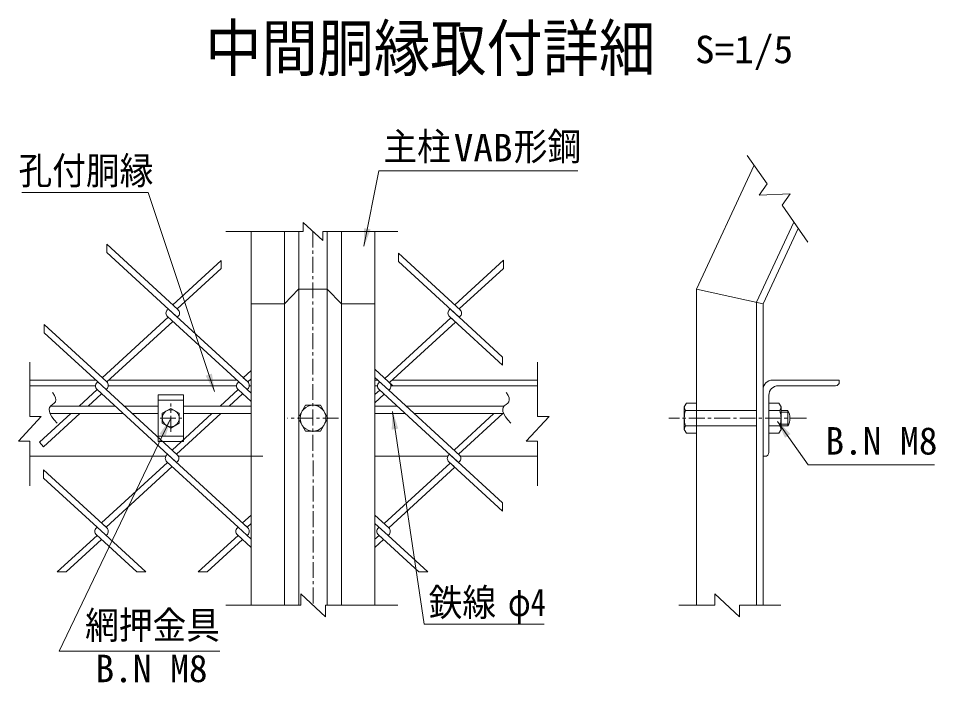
# Model space of a CAD drawing. Units: millimetres, scale not verified, with parts at other scales. Extents: x -4455 to 4455, y -3150 to 3150.
# Drawn here: x 1538 to 2982, y 537 to 1582 of the extents above; entities that cross this region are included whole.
import ezdxf
from ezdxf.enums import TextEntityAlignment as Align

# ---------------------------------------------------------------- set-up
doc = ezdxf.new("R2010")
doc.units = ezdxf.units.MM
doc.header["$LTSCALE"] = 20
doc.linetypes.add('DASHED', pattern=[7.5, 6, -1.5])
doc.linetypes.add('USER1', pattern=[2, 1.25, -0.25, 0.25, -0.25])
doc.layers.add('0-3_7詳細', color=7, linetype='Continuous', lineweight=18)
doc.styles.add('ＭＳ ゴシック', font='')
doc.styles.get('ＭＳ ゴシック').set_extended_font_data('MS Gothic')

msp = doc.modelspace()

# ---------------------------------------------------------------- linework, layer by layer
at = {"layer": '0-3_7詳細', "color": 4}
for p, q in [((2685.43, 1366.39), (2716.76, 1321.64)), ((2704.17, 1303.66), (2716.76, 1321.64)), ((2704.17, 1303.66), (2753.01, 1305.83)), ((2740.42, 1287.85), (2753.01, 1305.83)), ((2740.42, 1287.85), (2781.07, 1229.8)), ((2017.12, 1232.4), (1986.28, 1260.6)), ((1986.28, 1246.5), (1986.28, 1260.6)), ((1986.28, 1246.5), (1864.69, 1246.5)), ((2017.12, 1246.5), (2135.21, 1246.5)), ((2017.12, 1246.5), (2017.12, 1232.4)), ((1555.81, 955.28), (1555.81, 1040.86)), ((2355.49, 955.28), (2355.49, 1040.86)), ((1573.81, 955.28), (1537.81, 916.51)), ((1555.81, 955.28), (1573.81, 955.28)), ((1555.81, 916.51), (1537.81, 916.51)), ((1555.81, 916.51), (1555.81, 846.32)), ((2355.49, 916.51), (2337.49, 916.51)), ((2355.49, 916.51), (2355.49, 846.32)), ((2021.27, 640.41), (1982.49, 676.41)), ((1982.49, 658.41), (1982.49, 676.41)), ((2634.44, 658.41), (2634.44, 676.41)), ((2673.21, 640.41), (2634.44, 676.41)), ((1982.49, 658.41), (1864.69, 658.41)), ((2021.27, 658.41), (2135.21, 658.41)), ((2021.27, 658.41), (2021.27, 640.41)), ((2634.44, 658.41), (2577.87, 658.41)), ((2673.21, 658.41), (2738.48, 658.41)), ((2673.21, 658.41), (2673.21, 640.41))]:
    msp.add_line(p, q, dxfattribs=at)
at = {"layer": '0-3_7詳細'}
for p, q in [((2605.64, 1156.12), (2696.39, 1350.74)), ((2700.14, 1135.17), (2758.98, 1261.35)), ((1904.38, 1246.5), (1904.38, 1221.52)), ((1956.88, 1246.5), (1956.88, 1132.84)), ((1979.38, 1246.5), (1979.38, 1104.71)), ((2024.38, 1246.5), (2024.38, 1104.71)), ((2046.88, 1246.5), (2046.88, 1132.84)), ((2099.38, 1246.5), (2099.38, 787.3)), ((2710.64, 1132.84), (2765.93, 1251.42)), ((1904.38, 1221.52), (1904.38, 892.84)), ((1956.88, 1160.39), (1956.88, 1075.96)), ((1956.88, 1132.84), (1979.23, 1156.12)), ((1979.23, 1156.12), (2024.23, 1156.12)), ((2003.44, 1156.12), (2024.38, 1156.12)), ((2024.23, 1156.12), (2046.88, 1132.84)), ((2046.88, 1156.47), (2046.88, 1077.92)), ((2605.64, 1156.12), (2605.64, 658.41)), ((2710.64, 1132.84), (2605.64, 1156.12)), ((1904.38, 1132.84), (1956.88, 1132.84)), ((1956.88, 1132.84), (1956.88, 1012.84)), ((1979.38, 1139.77), (1979.38, 1096.58)), ((2024.38, 1135.85), (2024.38, 1098.54)), ((2046.88, 1132.84), (2046.88, 1012.84)), ((2046.88, 1132.84), (2099.38, 1132.84)), ((2700.14, 1135.17), (2700.14, 658.41)), ((2710.64, 1132.84), (2710.64, 658.41)), ((1979.38, 1104.71), (1979.38, 954.61)), ((2024.38, 1104.71), (2024.38, 954.61)), ((1555.81, 1012.84), (1659.63, 1012.84)), ((1680.18, 1012.84), (1881.66, 1012.84)), ((1881.66, 1012.84), (1866.88, 1012.84)), ((1902.21, 1012.84), (1904.38, 1012.84)), ((1904.38, 1012.84), (1902.21, 1012.84)), ((1904.38, 1014.83), (1904.38, 1012.84)), ((1956.88, 1012.84), (1956.88, 658.41)), ((2046.88, 1012.84), (2046.88, 658.41)), ((2099.38, 1016.79), (2099.38, 1012.84)), ((2099.38, 1012.84), (2103.69, 1012.84)), ((2103.69, 1012.84), (2099.38, 1012.84)), ((2136.88, 1012.84), (2126.38, 1012.84)), ((2126.38, 1012.84), (2355.49, 1012.84)), ((2725.64, 1012.84), (2830.64, 1012.84)), ((2830.64, 1012.84), (2830.64, 1009.84)), ((1555.81, 1003.84), (1659.31, 1003.84)), ((1679.42, 1003.84), (1881.34, 1003.84)), ((1901.45, 1003.84), (1904.38, 1003.84)), ((2099.38, 1003.84), (2103.37, 1003.84)), ((2124.56, 1003.84), (2355.49, 1003.84)), ((2710.64, 892.84), (2710.64, 997.84)), ((2734.64, 1003.84), (2824.64, 1003.84)), ((1797.73, 989.39), (1757.86, 989.39)), ((1757.86, 989.39), (1757.86, 916.3)), ((1797.73, 989.39), (1797.73, 916.3)), ((2719.64, 898.84), (2719.64, 988.84)), ((1588.53, 972.02), (1689.98, 972.02)), ((1704.19, 972.02), (1757.86, 972.02)), ((1797.73, 981.09), (1757.86, 981.09)), ((1797.73, 972.02), (1904.38, 972.02)), ((2099.38, 972.02), (2134.03, 972.02)), ((2148.24, 972.02), (2302.76, 972.02)), ((2586.44, 970.6), (2589.76, 976.36)), ((2586.44, 935.08), (2586.44, 970.6)), ((2589.76, 976.36), (2605.64, 976.36)), ((2735.51, 976.36), (2719.64, 976.36)), ((2738.84, 970.6), (2735.51, 976.36)), ((2738.84, 935.08), (2738.84, 970.6)), ((1587.99, 960.02), (1703.07, 960.02)), ((1717.28, 960.02), (1757.86, 960.02)), ((1797.73, 960.02), (1904.38, 960.02)), ((2099.38, 960.02), (2147.13, 960.02)), ((2161.34, 960.02), (2302.23, 960.02)), ((2588.5, 964.84), (2605.64, 964.84)), ((2736.78, 964.84), (2719.64, 964.84)), ((2738.84, 964.84), (2749.5, 964.84)), ((2749.5, 940.84), (2749.5, 964.84)), ((1764.4, 945.11), (1777.79, 937.38)), ((1777.79, 937.38), (1791.19, 945.11)), ((1979.38, 951.08), (1979.38, 658.41)), ((2024.38, 951.08), (2024.38, 658.41)), ((2588.5, 940.84), (2605.64, 940.84)), ((2736.78, 940.84), (2719.64, 940.84)), ((2738.84, 940.84), (2749.5, 940.84)), ((1797.73, 924.61), (1757.86, 924.6)), ((2586.44, 935.08), (2589.76, 929.32)), ((2738.84, 935.08), (2735.51, 929.32)), ((1797.73, 916.3), (1757.86, 916.3)), ((1555.81, 892.84), (1769.95, 892.84)), ((1789.75, 892.84), (1923.06, 892.84)), ((1904.38, 892.84), (1904.38, 800.32)), ((1979.38, 892.84), (1979.38, 869.05)), ((2024.38, 892.84), (2024.38, 869.05)), ((2046.88, 892.84), (2046.88, 848.43)), ((2099.38, 892.84), (2099.38, 787.3)), ((2099.38, 892.84), (2214.01, 892.84)), ((2233.81, 892.84), (2355.49, 892.84)), ((2710.64, 892.84), (2713.64, 892.84)), ((1956.88, 835.41), (1956.88, 658.41)), ((1904.38, 800.32), (1904.38, 762.53)), ((2099.38, 787.3), (2099.38, 762.53)), ((1904.38, 762.53), (1904.38, 658.41)), ((2099.38, 762.53), (2099.38, 658.41))]:
    msp.add_line(p, q, dxfattribs=at)
at = {"layer": '0-3_7詳細', "color": 1, "linetype": 'USER1'}
for p, q in [((2001.7, 1246.5), (2001.88, 658.41)), ((1777.8, 931.38), (1777.8, 976.04)), ((1761.03, 952.84), (1795.34, 952.84)), ((2042.18, 952.84), (1961.53, 952.84)), ((2778.76, 952.84), (2562.18, 952.84))]:
    msp.add_line(p, q, dxfattribs=at)
at = {"layer": '0-3_7詳細', "color": 3}
for p, q in [((1789.1, 1123.71), (1677.01, 1226.41)), ((1677.01, 1213.39), (1677.01, 1226.41)), ((1788.03, 1111.67), (1677.01, 1213.39)), ((1857.28, 1201.17), (1780.92, 1131.2)), ((1857.28, 1201.17), (1857.28, 1188.15)), ((2234.22, 1122.72), (2136.25, 1212.5)), ((2136.25, 1199.48), (2136.25, 1212.5)), ((2233.15, 1110.68), (2136.25, 1199.48)), ((2301.72, 1201.51), (2224.98, 1131.2)), ((2301.72, 1201.51), (2301.72, 1188.49)), ((1857.28, 1188.15), (1788.03, 1124.69)), ((2301.72, 1188.49), (2232.08, 1124.69)), ((1884.83, 1009.94), (1772.75, 1112.65)), ((1899.04, 1009.94), (1773.82, 1124.69)), ((1789.1, 1112.65), (1788.03, 1111.67)), ((2217.87, 1124.69), (2216.8, 1123.71)), ((2217.87, 1124.69), (2216.8, 1123.71)), ((2224.98, 1105.16), (2216.8, 1112.65)), ((2300.37, 1036.07), (2216.8, 1112.65)), ((2300.37, 1049.09), (2217.87, 1124.69)), ((2233.15, 1112.65), (2232.08, 1111.67)), ((2233.15, 1112.65), (2232.08, 1111.67)), ((1677.01, 1009.94), (1578.46, 1100.25)), ((1773.82, 1111.67), (1669.91, 1016.45)), ((1780.92, 1105.16), (1677.01, 1009.94)), ((2218.94, 1110.68), (2115.04, 1015.47)), ((2226.05, 1104.17), (2122.14, 1008.96)), ((2300.37, 1049.09), (2300.37, 1036.07)), ((1904.38, 1027.85), (1891.94, 1016.45)), ((2127.72, 1003.84), (2099.38, 1029.81)), ((1899.04, 1009.94), (1891.94, 1016.45)), ((1904.38, 1014.83), (1899.04, 1009.94)), ((2121.07, 996.92), (2099.38, 1016.79)), ((1661.73, 997.9), (1633.49, 972.02)), ((1662.8, 1009.94), (1661.73, 1008.96)), ((1662.8, 1009.94), (1661.73, 1008.96)), ((1786.96, 883.15), (1661.73, 997.9)), ((1788.03, 895.19), (1662.8, 1009.94)), ((1677.38, 999.22), (1675.94, 997.9)), ((1677.01, 998.88), (1675.94, 997.9)), ((1883.76, 997.9), (1855.51, 972.02)), ((1884.83, 1009.94), (1883.76, 1008.96)), ((1884.83, 1009.94), (1883.76, 1008.96)), ((1904.38, 979.01), (1883.76, 997.9)), ((1904.38, 992.03), (1884.83, 1009.94)), ((1899.04, 998.88), (1897.97, 997.9)), ((2106.86, 996.92), (2099.38, 990.06)), ((2106.86, 1009.94), (2105.79, 1008.96)), ((2106.86, 1009.94), (2105.79, 1008.96)), ((2232.08, 882.17), (2105.79, 997.9)), ((2122.51, 998.24), (2121.07, 996.92)), ((2233.15, 894.21), (2121.07, 996.92)), ((1668.84, 991.39), (1647.7, 972.02)), ((1890.87, 991.39), (1869.72, 972.02)), ((2113.96, 990.41), (2099.38, 977.04)), ((1620.39, 960.02), (1571.28, 915.02)), ((1842.42, 960.02), (1779.85, 902.69)), ((1856.63, 960.02), (1786.96, 896.17)), ((2286.48, 960.02), (2223.91, 902.69)), ((2300.69, 960.02), (2231.01, 896.17)), ((1772.75, 896.17), (1771.68, 895.19)), ((1772.75, 896.17), (1771.68, 895.19)), ((1899.04, 780.45), (1772.75, 896.17)), ((1788.03, 895.19), (1779.85, 902.69)), ((2216.8, 896.17), (2215.73, 895.19)), ((2216.8, 896.17), (2215.73, 895.19)), ((2300.37, 819.6), (2216.8, 896.17)), ((1772.75, 883.15), (1668.84, 787.94)), ((1883.76, 781.43), (1771.68, 884.13)), ((1788.03, 884.13), (1786.96, 883.15)), ((2217.87, 882.17), (2113.96, 786.96)), ((2223.91, 876.64), (2215.73, 884.13)), ((2300.37, 806.58), (2215.73, 884.13)), ((2232.08, 884.13), (2231.01, 883.15)), ((2232.08, 884.13), (2231.01, 883.15)), ((1677.01, 780.45), (1577.39, 871.74)), ((1577.39, 858.72), (1577.39, 871.74)), ((1779.85, 876.64), (1675.94, 781.43)), ((2224.98, 875.66), (2121.07, 780.45)), ((1661.73, 781.43), (1577.39, 858.72)), ((2300.37, 819.6), (2300.37, 806.58)), ((1904.38, 800.32), (1890.87, 787.94)), ((2121.07, 780.45), (2099.38, 800.32)), ((1661.73, 781.43), (1660.66, 780.45)), ((1661.73, 781.43), (1660.66, 780.45)), ((1738.74, 710.86), (1661.73, 781.43)), ((1677.01, 780.45), (1668.84, 787.94)), ((1883.76, 781.43), (1882.69, 780.45)), ((1883.76, 781.43), (1882.69, 780.45)), ((1904.38, 762.53), (1883.76, 781.43)), ((1899.04, 780.45), (1890.87, 787.94)), ((1904.38, 787.3), (1897.97, 781.43)), ((2120, 768.41), (2099.38, 787.3)), ((2105.79, 781.43), (2104.72, 780.45)), ((2105.79, 781.43), (2104.72, 780.45)), ((1661.73, 768.41), (1598.93, 710.86)), ((1724.53, 710.86), (1660.66, 769.39)), ((1677.01, 769.39), (1675.94, 768.41)), ((1883.76, 768.41), (1820.96, 710.86)), ((1904.38, 749.51), (1882.69, 769.39)), ((1899.04, 769.39), (1897.97, 768.41)), ((2105.79, 768.41), (2099.38, 762.53)), ((2168.59, 710.86), (2104.72, 769.39)), ((2112.89, 761.9), (2104.72, 769.39)), ((2121.07, 769.39), (2120, 768.41)), ((2121.07, 769.39), (2120, 768.41)), ((2182.8, 710.86), (2120, 768.41)), ((1668.84, 761.9), (1613.14, 710.86)), ((1890.87, 761.9), (1835.17, 710.86)), ((2112.89, 761.9), (2099.38, 749.51)), ((1613.14, 710.86), (1598.93, 710.86)), ((1738.74, 710.86), (1724.53, 710.86)), ((1835.17, 710.86), (1820.96, 710.86)), ((2182.8, 710.86), (2168.59, 710.86))]:
    msp.add_line(p, q, dxfattribs=at)
at = {"layer": '0-3_7詳細', "color": 3, "linetype": 'DASHED'}
for p, q in [((2605.64, 964.84), (2700.14, 964.84)), ((2605.64, 940.84), (2700.14, 940.84))]:
    msp.add_line(p, q, dxfattribs=at)
at = {"layer": '0-3_7詳細', "color": 1}
for p, q in [((2738.84, 962.44), (2750.71, 962.44)), ((2738.84, 943.24), (2750.71, 943.24))]:
    msp.add_line(p, q, dxfattribs=at)
at = {"layer": '0-3_7詳細'}
for points in [[(2419.09, 1342), (2105.74, 1342), (2082.03, 1223.53)], [(1543.32, 1307.77), (1742.41, 1307.77), (1846.52, 994.79)], [(1791.19, 945.11), (1791.19, 960.58), (1777.8, 968.31), (1764.4, 960.58), (1764.4, 945.11)], [(2589.76, 929.32), (2605.64, 929.32), (2605.64, 976.36)], [(2735.51, 929.32), (2719.64, 929.32), (2719.64, 976.36)], [(2365.72, 628.52), (2176.64, 628.52), (2126.88, 963.33)], [(1855.12, 586.21), (1602.15, 586.21), (1776.93, 951.04)], [(2980.74, 879.21), (2781.65, 879.21), (2733.26, 947.89)]]:
    msp.add_lwpolyline(points, dxfattribs=at)
at = {"layer": '0-3_7詳細', "color": 3}
for points in [[(1662.8, 1009.94), (1578.46, 1087.23), (1578.46, 1100.25)], [(1634.6, 960.02), (1577.39, 907.59), (1571.28, 915.02)]]:
    msp.add_lwpolyline(points, dxfattribs=at)
at = {"layer": '0-3_7詳細', "color": 4}
for points in [[(1591.72, 993.29), (1592.04, 992.9), (1594.7, 988.7), (1596.26, 984.94), (1596.74, 981.63), (1596.11, 978.75), (1594.39, 976.32), (1591.57, 974.33), (1588.74, 972.33), (1586.99, 969.84), (1586.31, 966.89), (1586.7, 963.46), (1588.17, 959.55), (1590.71, 955.17), (1594.32, 950.31), (1599.01, 944.97)], [(2305.96, 993.29), (2306.27, 992.9), (2308.93, 988.7), (2310.5, 984.94), (2310.97, 981.63), (2310.34, 978.75), (2308.62, 976.32), (2305.81, 974.33), (2302.98, 972.33), (2301.22, 969.84), (2300.54, 966.89), (2300.94, 963.46), (2302.4, 959.55), (2304.94, 955.17), (2308.56, 950.31), (2313.24, 944.97)], [(2355.49, 955.28), (2373.49, 955.28), (2337.49, 916.51)]]:
    msp.add_lwpolyline(points, dxfattribs=at)
at = {"layer": '0-3_7詳細', "color": 3}
msp.add_lwpolyline([(1978.36, 952.84), (1990.12, 973.21), (2013.64, 973.21), (2025.4, 952.84), (2013.64, 932.48), (1990.12, 932.48)], close=True, dxfattribs=at)
msp.add_circle((2001.88, 952.84), 20.4, dxfattribs=at)
at = {"layer": '0-3_7詳細'}
msp.add_circle((1777.8, 952.84), 13.4, dxfattribs=at)
at = {"layer": '0-3_7詳細', "color": 3}
for centre, start, end in [((1777.81, 1118.18), 132.5, 227.5), ((1784.03, 1118.18), 312.5, 47.5), ((2221.87, 1118.18), 132.5, 227.5), ((2228.09, 1118.18), 312.5, 47.5), ((1666.8, 1003.43), 132.5, 227.5), ((1671.95, 1004.41), 312.5, 47.5), ((1888.83, 1003.43), 132.5, 227.5), ((1893.97, 1004.41), 312.5, 47.5), ((2110.86, 1003.43), 132.5, 227.5), ((2117.07, 1003.43), 312.5, 47.5), ((1776.74, 889.66), 132.5, 227.5), ((1782.96, 889.66), 312.5, 47.5), ((2220.8, 889.66), 132.5, 227.5), ((2227.02, 889.66), 312.5, 47.5), ((1665.73, 774.92), 132.5, 227.5), ((1671.95, 774.92), 312.5, 47.5), ((1887.76, 774.92), 132.5, 227.5), ((1893.97, 774.92), 312.5, 47.5), ((2109.79, 774.92), 132.5, 227.5), ((2116, 774.92), 312.5, 47.5)]:
    msp.add_arc(centre, 7.5, start, end, dxfattribs=at)
at = {"layer": '0-3_7詳細'}
for centre, radius, start, end in [((2725.64, 997.84), 15, 90, 180), ((2734.64, 988.84), 15, 90, 180), ((2824.64, 1009.84), 6, 270, 0), ((2595.53, 970.6), 9.09, 180, 219.3382), ((2729.75, 970.6), 9.09, 320.6618, 0), ((2622.44, 952.84), 36, 160.52878, 199.47122), ((2702.84, 952.84), 36, 340.52878, 19.47122), ((2728.71, 952.84), 24, 330, 30), ((2595.53, 935.08), 9.09, 140.6618, 180), ((2729.75, 935.08), 9.09, 0, 39.3382), ((2713.64, 898.84), 6, 270, 0)]:
    msp.add_arc(centre, radius, start, end, dxfattribs=at)
for points in [[(2081.64, 1221.57), (2082.42, 1252.01), (2092.63, 1249.96)], [(1847.16, 992.89), (1832.74, 1019.71), (1842.63, 1023)], [(2126.58, 965.31), (2136.15, 936.4), (2125.84, 934.87)], [(1777.8, 952.84), (1769.53, 923.54), (1760.14, 928.04)], [(2732.1, 949.53), (2753.64, 928), (2745.12, 922)]]:
    msp.add_solid(points, dxfattribs=at)

# ---------------------------------------------------------------- texts
at = {"layer": '0-3_7詳細', "style": 'ＭＳ ゴシック', "width": 0.9}
msp.add_text('中間胴縁取付詳細', height=72.14, dxfattribs=at).set_placement((1832.12, 1477.48), align=Align.BOTTOM_LEFT)
at = {"layer": '0-3_7詳細', "color": 3, "style": 'ＭＳ ゴシック'}
for s, width, p in [('S=1/5', 1.05, (2603.3, 1498.43)), ('主柱', 0.9, (2112.65, 1345.61)), ('形鋼', 0.9, (2317.92, 1345.61)), ('VAB', 1.05, (2223.45, 1343.89)), ('孔付胴縁', 0.9, (1538.03, 1307.87)), ('鉄線', 0.9, (2183.91, 628.47)), ('φ4', 0.8, (2308.83, 628.47)), ('網押金具', 0.9, (1642.91, 592.56))]:
    msp.add_text(s, height=43.26, dxfattribs=dict(at, width=width)).set_placement(p, align=Align.BOTTOM_LEFT)
for p in [(2808.69, 882.58), (1659.24, 524.46)]:
    msp.add_text('B.N M8', height=43.26, dxfattribs=at).set_placement(p, align=Align.BOTTOM_LEFT)

doc.saveas('drawing.dxf')
